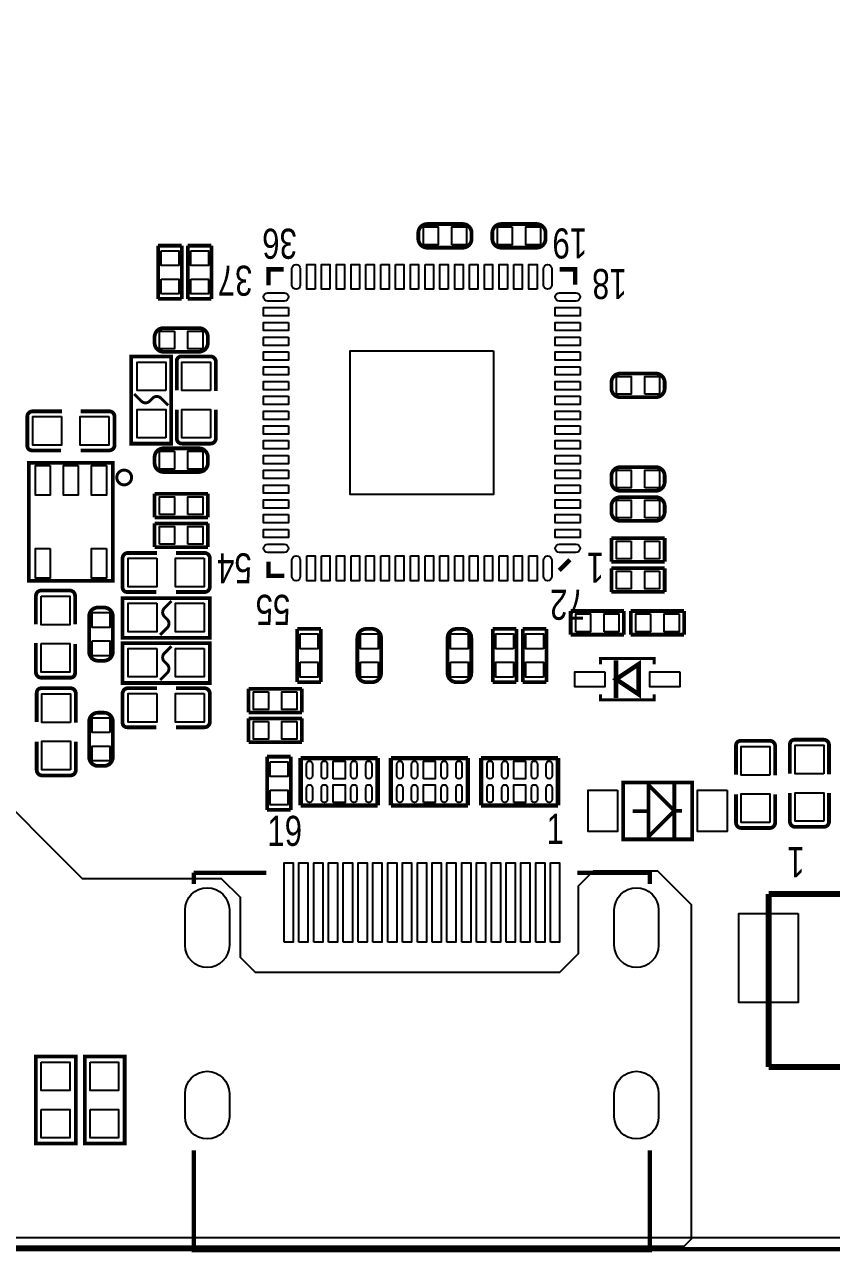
# Model space of a CAD drawing. Extents: x -114 to 119, y -60 to 69.
# Drawn here: x 6.82 to 34.07, y -50.11 to -8.61 of the extents above; entities that cross this region are included whole.
import ezdxf
from ezdxf.enums import TextEntityAlignment as Align

# ---------------------------------------------------------------- set-up
doc = ezdxf.new("R2010")
doc.units = 0
doc.header["$MEASUREMENT"] = 0
doc.layers.add('ETCH_BOTTOM', color=253, linetype='CONTINUOUS')

msp = doc.modelspace()

# ---------------------------------------------------------------- linework, layer by layer
at = {"layer": 'ETCH_BOTTOM'}
for points in [[(-89.999998, 47.079103, 0.1524, 0.1524, 0), (-89.999998, -47.9679, 0.1524, 0.1524, 0.414214), (-87.967998, -49.9999, 0.1524, 0.1524, 0), (87.967998, -49.9999, 0.1524, 0.1524, 0.414214), (89.999998, -47.9679, 0.1524, 0.1524, 0), (89.999998, 47.968103, 0.1524, 0.1524, 0.414214), (87.967998, 50.000103, 0.1524, 0.1524, 0), (-87.967998, 50.000103, 0.1524, 0.1524, 0.414214), (-89.999998, 47.968103, 0.1524, 0.1524, 0), (-89.999998, 47.079103, 0.1524, 0.1524, 0)], [(21.916669, -15.648, 0.127, 0.127, 0), (21.916669, -15.848, 0.127, 0.127, -0.414215), (21.61667, -16.147999, 0.127, 0.127, 0), (20.416876, -16.147999, 0.127, 0.127, -0.414215), (20.116876, -15.848, 0.127, 0.127, 0), (20.116876, -15.648, 0.127, 0.127, -0.414215), (20.416876, -15.348001, 0.127, 0.127, 0), (21.61667, -15.348001, 0.127, 0.127, -0.414215), (21.916669, -15.648, 0.127, 0.127, 0)], [(22.615779, -15.848, 0.127, 0.127, 0), (22.615779, -15.648, 0.127, 0.127, -0.414215), (22.915778, -15.348001, 0.127, 0.127, 0), (24.115573, -15.348001, 0.127, 0.127, -0.414215), (24.415572, -15.648, 0.127, 0.127, 0), (24.415572, -15.848, 0.127, 0.127, -0.414215), (24.115573, -16.147999, 0.127, 0.127, 0), (22.915778, -16.147999, 0.127, 0.127, -0.414215), (22.615779, -15.848, 0.127, 0.127, 0)], [(11.327181, -17.879797, 0.127, 0.127, 0), (11.327181, -16.080003, 0.127, 0.127, 0)], [(11.327181, -16.080003, 0.127, 0.127, 0), (12.127179, -16.080003, 0.127, 0.127, 0)], [(12.127179, -16.080003, 0.127, 0.127, 0), (12.127179, -17.879797, 0.127, 0.127, 0)], [(12.330481, -17.879797, 0.127, 0.127, 0), (12.330481, -16.080003, 0.127, 0.127, 0)], [(12.330481, -16.080003, 0.127, 0.127, 0), (13.130479, -16.080003, 0.127, 0.127, 0)], [(13.130479, -16.080003, 0.127, 0.127, 0), (13.130479, -17.879797, 0.127, 0.127, 0)], [(15.05839, -17.41805, 0.1524, 0.1524, 0), (15.05839, -16.88211, 0.1524, 0.1524, 0), (15.567914, -16.88211, 0.1524, 0.1524, 0)], [(24.888952, -16.88211, 0.1524, 0.1524, 0), (25.41397, -16.88211, 0.1524, 0.1524, 0), (25.41397, -17.392904, 0.1524, 0.1524, 0)], [(12.127179, -17.879797, 0.127, 0.127, 0), (11.327181, -17.879797, 0.127, 0.127, 0)], [(13.130479, -17.879797, 0.127, 0.127, 0), (12.330481, -17.879797, 0.127, 0.127, 0)], [(11.208283, -19.3659, 0.127, 0.127, 0), (11.208283, -19.1659, 0.127, 0.127, -0.414215), (11.508283, -18.865901, 0.127, 0.127, 0), (12.708077, -18.865901, 0.127, 0.127, -0.414215), (13.008077, -19.1659, 0.127, 0.127, 0), (13.008077, -19.3659, 0.127, 0.127, -0.414215), (12.708077, -19.665899, 0.127, 0.127, 0), (11.508283, -19.665899, 0.127, 0.127, -0.414215), (11.208283, -19.3659, 0.127, 0.127, 0)], [(10.41908, -19.8247, 0.127, 0.127, 0), (11.76528, -19.8247, 0.127, 0.127, 0), (11.76528, -22.7711, 0.127, 0.127, 0), (10.41908, -22.7711, 0.127, 0.127, 0), (10.41908, -19.8247, 0.127, 0.127, 0)], [(13.27658, -20.9931, 0.127, 0.127, 0), (13.27658, -20.0025, 0.127, 0.127, 0.414214), (13.09878, -19.8247, 0.127, 0.127, 0), (12.10818, -19.8247, 0.127, 0.127, 0.414214), (11.95578, -19.9771, 0.127, 0.127, 0), (11.95578, -20.9677, 0.127, 0.127, 0)], [(28.438577, -20.7026, 0.127, 0.127, 0), (28.438577, -20.9026, 0.127, 0.127, -0.414215), (28.138577, -21.202599, 0.127, 0.127, 0), (26.938783, -21.202599, 0.127, 0.127, -0.414215), (26.638783, -20.9026, 0.127, 0.127, 0), (26.638783, -20.7026, 0.127, 0.127, -0.414215), (26.938783, -20.402601, 0.127, 0.127, 0), (28.138577, -20.402601, 0.127, 0.127, -0.414215), (28.438577, -20.7026, 0.127, 0.127, 0)], [(10.52068, -21.0947, 0.1, 0.1, 0), (10.760278, -21.334298, 0.1, 0.1, 0.414133), (11.043082, -21.334298, 0.1, 0.1, 0), (11.141278, -21.236102, 0.1, 0.1, -0.414133), (11.424082, -21.236102, 0.1, 0.1, 0), (11.66368, -21.4757, 0.1, 0.1, 0)], [(11.95578, -21.6281, 0.127, 0.127, 0), (11.95578, -22.5933, 0.127, 0.127, 0.414214), (12.13358, -22.7711, 0.127, 0.127, 0), (13.09878, -22.7711, 0.127, 0.127, 0.414214), (13.27658, -22.5933, 0.127, 0.127, 0), (13.27658, -21.6281, 0.127, 0.127, 0)], [(8.0772, -21.6789, 0.127, 0.127, 0), (7.0866, -21.6789, 0.127, 0.127, 0.414214), (6.9088, -21.8567, 0.127, 0.127, 0), (6.9088, -22.8473, 0.127, 0.127, 0.414214), (7.0612, -22.9997, 0.127, 0.127, 0), (8.0518, -22.9997, 0.127, 0.127, 0)], [(8.7122, -22.9997, 0.127, 0.127, 0), (9.6774, -22.9997, 0.127, 0.127, 0.414214), (9.8552, -22.8219, 0.127, 0.127, 0), (9.8552, -21.8567, 0.127, 0.127, 0.414214), (9.6774, -21.6789, 0.127, 0.127, 0), (8.7122, -21.6789, 0.127, 0.127, 0)], [(11.208283, -23.4299, 0.127, 0.127, 0), (11.208283, -23.2299, 0.127, 0.127, -0.414215), (11.508283, -22.929901, 0.127, 0.127, 0), (12.708077, -22.929901, 0.127, 0.127, -0.414215), (13.008077, -23.2299, 0.127, 0.127, 0), (13.008077, -23.4299, 0.127, 0.127, -0.414215), (12.708077, -23.729899, 0.127, 0.127, 0), (11.508283, -23.729899, 0.127, 0.127, -0.414215), (11.208283, -23.4299, 0.127, 0.127, 0)], [(9.799498, -27.412493, 0.127, 0.127, 0), (9.801504, -27.412493, 0.127, 0.127, 0), (9.801504, -23.418495, 0.127, 0.127, 0), (6.959498, -23.418495, 0.127, 0.127, 0), (6.959498, -27.412493, 0.127, 0.127, 0), (9.803486, -27.412493, 0.127, 0.127, 0)], [(10.431475, -23.915497, 0.1, 0.1, 1.000012), (9.931502, -23.915497, 0.1, 0.1, 0.999988), (10.431475, -23.915497, 0.1, 0.1, 0)], [(28.438577, -23.8649, 0.127, 0.127, 0), (28.438577, -24.0649, 0.127, 0.127, -0.414215), (28.138577, -24.364899, 0.127, 0.127, 0), (26.938783, -24.364899, 0.127, 0.127, -0.414215), (26.638783, -24.0649, 0.127, 0.127, 0), (26.638783, -23.8649, 0.127, 0.127, -0.414215), (26.938783, -23.564901, 0.127, 0.127, 0), (28.138577, -23.564901, 0.127, 0.127, -0.414215), (28.438577, -23.8649, 0.127, 0.127, 0)], [(11.208283, -24.466601, 0.127, 0.127, 0), (13.008077, -24.466601, 0.127, 0.127, 0)], [(11.208283, -25.266599, 0.127, 0.127, 0), (11.208283, -24.466601, 0.127, 0.127, 0)], [(13.008077, -24.466601, 0.127, 0.127, 0), (13.008077, -25.266599, 0.127, 0.127, 0)], [(28.438577, -24.8809, 0.127, 0.127, 0), (28.438577, -25.0809, 0.127, 0.127, -0.414215), (28.138577, -25.380899, 0.127, 0.127, 0), (26.938783, -25.380899, 0.127, 0.127, -0.414215), (26.638783, -25.0809, 0.127, 0.127, 0), (26.638783, -24.8809, 0.127, 0.127, -0.414215), (26.938783, -24.580901, 0.127, 0.127, 0), (28.138577, -24.580901, 0.127, 0.127, -0.414215), (28.438577, -24.8809, 0.127, 0.127, 0)], [(13.008077, -25.266599, 0.127, 0.127, 0), (11.208283, -25.266599, 0.127, 0.127, 0)], [(11.208283, -25.469901, 0.127, 0.127, 0), (13.008077, -25.469901, 0.127, 0.127, 0)], [(11.208283, -26.269899, 0.127, 0.127, 0), (11.208283, -25.469901, 0.127, 0.127, 0)], [(13.008077, -25.469901, 0.127, 0.127, 0), (13.008077, -26.269899, 0.127, 0.127, 0)], [(26.638783, -25.965201, 0.127, 0.127, 0), (28.438577, -25.965201, 0.127, 0.127, 0)], [(26.638783, -26.765199, 0.127, 0.127, 0), (26.638783, -25.965201, 0.127, 0.127, 0)], [(28.438577, -25.965201, 0.127, 0.127, 0), (28.438577, -26.765199, 0.127, 0.127, 0)], [(11.29538, -26.4668, 0.127, 0.127, 0), (10.30478, -26.4668, 0.127, 0.127, 0.414214), (10.12698, -26.6446, 0.127, 0.127, 0), (10.12698, -27.6352, 0.127, 0.127, 0.414214), (10.27938, -27.7876, 0.127, 0.127, 0), (11.26998, -27.7876, 0.127, 0.127, 0)], [(13.008077, -26.269899, 0.127, 0.127, 0), (11.208283, -26.269899, 0.127, 0.127, 0)], [(11.93038, -27.7876, 0.127, 0.127, 0), (12.89558, -27.7876, 0.127, 0.127, 0.414214), (13.07338, -27.6098, 0.127, 0.127, 0), (13.07338, -26.6446, 0.127, 0.127, 0.414214), (12.89558, -26.4668, 0.127, 0.127, 0), (11.93038, -26.4668, 0.127, 0.127, 0)], [(15.588234, -27.23769, 0.1524, 0.1524, 0), (15.05839, -27.23769, 0.1524, 0.1524, 0), (15.05839, -26.757376, 0.1524, 0.1524, 0)], [(25.235662, -26.699718, 0.1524, 0.1524, 0), (24.87549, -27.05989, 0.1524, 0.1524, 0)], [(28.438577, -26.765199, 0.127, 0.127, 0), (26.638783, -26.765199, 0.127, 0.127, 0)], [(26.638783, -26.981201, 0.127, 0.127, 0), (28.438577, -26.981201, 0.127, 0.127, 0)], [(26.638783, -27.781199, 0.127, 0.127, 0), (26.638783, -26.981201, 0.127, 0.127, 0)], [(28.438577, -26.981201, 0.127, 0.127, 0), (28.438577, -27.781199, 0.127, 0.127, 0)], [(8.5217, -28.8798, 0.127, 0.127, 0), (8.5217, -27.9146, 0.127, 0.127, 0.414214), (8.3439, -27.7368, 0.127, 0.127, 0), (7.3787, -27.7368, 0.127, 0.127, 0.414214), (7.2009, -27.9146, 0.127, 0.127, 0), (7.2009, -28.8798, 0.127, 0.127, 0)], [(28.438577, -27.781199, 0.127, 0.127, 0), (26.638783, -27.781199, 0.127, 0.127, 0)], [(10.12698, -29.337, 0.127, 0.127, 0), (10.12698, -27.9908, 0.127, 0.127, 0), (13.07338, -27.9908, 0.127, 0.127, 0), (13.07338, -29.337, 0.127, 0.127, 0), (10.12698, -29.337, 0.127, 0.127, 0)], [(11.39698, -29.2354, 0.1, 0.1, 0), (11.636578, -28.995802, 0.1, 0.1, 0.414133), (11.636578, -28.712998, 0.1, 0.1, 0), (11.538382, -28.614802, 0.1, 0.1, -0.414133), (11.538382, -28.331998, 0.1, 0.1, 0), (11.77798, -28.0924, 0.1, 0.1, 0)], [(9.498, -30.109897, 0.127, 0.127, 0), (9.298, -30.109897, 0.127, 0.127, -0.414215), (8.998001, -29.809897, 0.127, 0.127, 0), (8.998001, -28.610103, 0.127, 0.127, -0.414215), (9.298, -28.310103, 0.127, 0.127, 0), (9.498, -28.310103, 0.127, 0.127, -0.414215), (9.797999, -28.610103, 0.127, 0.127, 0), (9.797999, -29.809897, 0.127, 0.127, -0.414215), (9.498, -30.109897, 0.127, 0.127, 0)], [(25.262103, -28.429001, 0.127, 0.127, 0), (27.061897, -28.429001, 0.127, 0.127, 0)], [(25.262103, -29.228999, 0.127, 0.127, 0), (25.262103, -28.429001, 0.127, 0.127, 0)], [(27.061897, -28.429001, 0.127, 0.127, 0), (27.061897, -29.228999, 0.127, 0.127, 0)], [(27.294103, -28.429001, 0.127, 0.127, 0), (29.093897, -28.429001, 0.127, 0.127, 0)], [(27.294103, -29.228999, 0.127, 0.127, 0), (27.294103, -28.429001, 0.127, 0.127, 0)], [(29.093897, -28.429001, 0.127, 0.127, 0), (29.093897, -29.228999, 0.127, 0.127, 0)], [(16.026181, -30.833797, 0.127, 0.127, 0), (16.026181, -29.034003, 0.127, 0.127, 0)], [(16.026181, -29.034003, 0.127, 0.127, 0), (16.826179, -29.034003, 0.127, 0.127, 0)], [(16.826179, -29.034003, 0.127, 0.127, 0), (16.826179, -30.833797, 0.127, 0.127, 0)], [(18.55818, -30.833797, 0.127, 0.127, 0), (18.35818, -30.833797, 0.127, 0.127, -0.414215), (18.058181, -30.533797, 0.127, 0.127, 0), (18.058181, -29.334003, 0.127, 0.127, -0.414215), (18.35818, -29.034003, 0.127, 0.127, 0), (18.55818, -29.034003, 0.127, 0.127, -0.414215), (18.858179, -29.334003, 0.127, 0.127, 0), (18.858179, -30.533797, 0.127, 0.127, -0.414215), (18.55818, -30.833797, 0.127, 0.127, 0)], [(21.60618, -30.833797, 0.127, 0.127, 0), (21.40618, -30.833797, 0.127, 0.127, -0.414215), (21.106181, -30.533797, 0.127, 0.127, 0), (21.106181, -29.334003, 0.127, 0.127, -0.414215), (21.40618, -29.034003, 0.127, 0.127, 0), (21.60618, -29.034003, 0.127, 0.127, -0.414215), (21.906179, -29.334003, 0.127, 0.127, 0), (21.906179, -30.533797, 0.127, 0.127, -0.414215), (21.60618, -30.833797, 0.127, 0.127, 0)], [(22.630181, -29.034003, 0.127, 0.127, 0), (23.430179, -29.034003, 0.127, 0.127, 0)], [(22.630181, -30.833797, 0.127, 0.127, 0), (22.630181, -29.034003, 0.127, 0.127, 0)], [(23.430179, -29.034003, 0.127, 0.127, 0), (23.430179, -30.833797, 0.127, 0.127, 0)], [(23.646181, -29.034003, 0.127, 0.127, 0), (24.446179, -29.034003, 0.127, 0.127, 0)], [(23.646181, -30.833797, 0.127, 0.127, 0), (23.646181, -29.034003, 0.127, 0.127, 0)], [(24.446179, -29.034003, 0.127, 0.127, 0), (24.446179, -30.833797, 0.127, 0.127, 0)], [(7.2009, -29.5148, 0.127, 0.127, 0), (7.2009, -30.5054, 0.127, 0.127, 0.414214), (7.3787, -30.6832, 0.127, 0.127, 0), (8.3693, -30.6832, 0.127, 0.127, 0.414214), (8.5217, -30.5308, 0.127, 0.127, 0), (8.5217, -29.5402, 0.127, 0.127, 0)], [(10.12698, -30.861, 0.127, 0.127, 0), (10.12698, -29.5148, 0.127, 0.127, 0), (13.07338, -29.5148, 0.127, 0.127, 0), (13.07338, -30.861, 0.127, 0.127, 0), (10.12698, -30.861, 0.127, 0.127, 0)], [(27.061897, -29.228999, 0.127, 0.127, 0), (25.262103, -29.228999, 0.127, 0.127, 0)], [(29.093897, -29.228999, 0.127, 0.127, 0), (27.294103, -29.228999, 0.127, 0.127, 0)], [(11.39698, -30.7594, 0.1, 0.1, 0), (11.636578, -30.519802, 0.1, 0.1, 0.414133), (11.636578, -30.236998, 0.1, 0.1, 0), (11.538382, -30.138802, 0.1, 0.1, -0.414133), (11.538382, -29.855998, 0.1, 0.1, 0), (11.77798, -29.6164, 0.1, 0.1, 0)], [(28.0797, -30.226, 0.1016, 0.1016, 0), (28.0797, -30.034001, 0.1016, 0.1016, 0), (26.2763, -30.034001, 0.1016, 0.1016, 0), (26.2763, -30.226, 0.1016, 0.1016, 0)], [(27.559, -31.242, 0.1524, 0.1524, 0), (27.559, -30.226, 0.1524, 0.1524, 0), (26.797, -30.734, 0.1524, 0.1524, 0), (27.559, -31.242, 0.1524, 0.1524, 0)], [(26.797, -30.734, 0.1524, 0.1524, 0), (26.797, -30.099, 0.1524, 0.1524, 0)], [(26.797, -30.734, 0.1524, 0.1524, 0), (26.797, -31.369, 0.1524, 0.1524, 0)], [(8.5471, -32.2072, 0.127, 0.127, 0), (8.5471, -31.2166, 0.127, 0.127, 0.414214), (8.3693, -31.0388, 0.127, 0.127, 0), (7.3787, -31.0388, 0.127, 0.127, 0.414214), (7.2263, -31.1912, 0.127, 0.127, 0), (7.2263, -32.1818, 0.127, 0.127, 0)], [(11.29538, -31.0388, 0.127, 0.127, 0), (10.30478, -31.0388, 0.127, 0.127, 0.414214), (10.12698, -31.2166, 0.127, 0.127, 0), (10.12698, -32.2072, 0.127, 0.127, 0.414214), (10.27938, -32.3596, 0.127, 0.127, 0), (11.26998, -32.3596, 0.127, 0.127, 0)], [(11.93038, -32.3596, 0.127, 0.127, 0), (12.89558, -32.3596, 0.127, 0.127, 0.414214), (13.07338, -32.1818, 0.127, 0.127, 0), (13.07338, -31.2166, 0.127, 0.127, 0.414214), (12.89558, -31.0388, 0.127, 0.127, 0), (11.93038, -31.0388, 0.127, 0.127, 0)], [(14.383283, -31.057901, 0.127, 0.127, 0), (16.183077, -31.057901, 0.127, 0.127, 0)], [(14.383283, -31.857899, 0.127, 0.127, 0), (14.383283, -31.057901, 0.127, 0.127, 0)], [(16.826179, -30.833797, 0.127, 0.127, 0), (16.026181, -30.833797, 0.127, 0.127, 0)], [(16.183077, -31.057901, 0.127, 0.127, 0), (16.183077, -31.857899, 0.127, 0.127, 0)], [(23.430179, -30.833797, 0.127, 0.127, 0), (22.630181, -30.833797, 0.127, 0.127, 0)], [(24.446179, -30.833797, 0.127, 0.127, 0), (23.646181, -30.833797, 0.127, 0.127, 0)], [(26.2763, -31.242, 0.1016, 0.1016, 0), (26.2763, -31.433999, 0.1016, 0.1016, 0), (28.0797, -31.433999, 0.1016, 0.1016, 0), (28.0797, -31.242, 0.1016, 0.1016, 0)], [(9.298, -31.866103, 0.127, 0.127, 0), (9.498, -31.866103, 0.127, 0.127, -0.414215), (9.797999, -32.166103, 0.127, 0.127, 0), (9.797999, -33.365897, 0.127, 0.127, -0.414215), (9.498, -33.665897, 0.127, 0.127, 0), (9.298, -33.665897, 0.127, 0.127, -0.414215), (8.998001, -33.365897, 0.127, 0.127, 0), (8.998001, -32.166103, 0.127, 0.127, -0.414215), (9.298, -31.866103, 0.127, 0.127, 0)], [(16.183077, -31.857899, 0.127, 0.127, 0), (14.383283, -31.857899, 0.127, 0.127, 0)], [(14.383283, -32.061201, 0.127, 0.127, 0), (16.183077, -32.061201, 0.127, 0.127, 0)], [(14.383283, -32.861199, 0.127, 0.127, 0), (14.383283, -32.061201, 0.127, 0.127, 0)], [(16.183077, -32.061201, 0.127, 0.127, 0), (16.183077, -32.861199, 0.127, 0.127, 0)], [(7.2263, -32.8422, 0.127, 0.127, 0), (7.2263, -33.8074, 0.127, 0.127, 0.414214), (7.4041, -33.9852, 0.127, 0.127, 0), (8.3693, -33.9852, 0.127, 0.127, 0.414214), (8.5471, -33.8074, 0.127, 0.127, 0), (8.5471, -32.8422, 0.127, 0.127, 0)], [(32.1691, -33.9852, 0.127, 0.127, 0), (32.1691, -32.9946, 0.127, 0.127, 0.414214), (31.9913, -32.8168, 0.127, 0.127, 0), (31.0007, -32.8168, 0.127, 0.127, 0.414214), (30.8483, -32.9692, 0.127, 0.127, 0), (30.8483, -33.9598, 0.127, 0.127, 0)], [(33.99028, -33.9471, 0.127, 0.127, 0), (33.99028, -32.9565, 0.127, 0.127, 0.414214), (33.81248, -32.7787, 0.127, 0.127, 0), (32.82188, -32.7787, 0.127, 0.127, 0.414214), (32.66948, -32.9311, 0.127, 0.127, 0), (32.66948, -33.9217, 0.127, 0.127, 0)], [(16.183077, -32.861199, 0.127, 0.127, 0), (14.383283, -32.861199, 0.127, 0.127, 0)], [(15.010181, -35.151797, 0.127, 0.127, 0), (15.010181, -33.352003, 0.127, 0.127, 0)], [(15.010181, -33.352003, 0.127, 0.127, 0), (15.810179, -33.352003, 0.127, 0.127, 0)], [(15.810179, -33.352003, 0.127, 0.127, 0), (15.810179, -35.151797, 0.127, 0.127, 0)], [(16.142183, -33.401889, 0.1524, 0.1524, 0), (16.142183, -35.001886, 0.1524, 0.1524, 0)], [(18.742177, -33.401889, 0.1524, 0.1524, 0), (16.142183, -33.401889, 0.1524, 0.1524, 0)], [(18.742177, -33.401889, 0.1524, 0.1524, 0), (18.742177, -35.001886, 0.1524, 0.1524, 0)], [(19.190183, -33.401889, 0.1524, 0.1524, 0), (19.190183, -35.001886, 0.1524, 0.1524, 0)], [(21.790177, -33.401889, 0.1524, 0.1524, 0), (19.190183, -33.401889, 0.1524, 0.1524, 0)], [(21.790177, -33.401889, 0.1524, 0.1524, 0), (21.790177, -35.001886, 0.1524, 0.1524, 0)], [(22.238183, -33.401889, 0.1524, 0.1524, 0), (22.238183, -35.001886, 0.1524, 0.1524, 0)], [(24.838177, -33.401889, 0.1524, 0.1524, 0), (22.238183, -33.401889, 0.1524, 0.1524, 0)], [(24.838177, -33.401889, 0.1524, 0.1524, 0), (24.838177, -35.001886, 0.1524, 0.1524, 0)], [(29.365524, -36.145978, 0.127, 0.127, 0), (29.365524, -34.222995, 0.127, 0.127, 0), (27.033499, -34.222995, 0.127, 0.127, 0), (27.033499, -36.145978, 0.127, 0.127, 0), (29.365524, -36.145978, 0.127, 0.127, 0)], [(29.024504, -35.184486, 0.127, 0.127, 0), (28.763519, -35.184486, 0.127, 0.127, 0), (27.899512, -36.048493, 0.127, 0.127, 0), (27.895499, -36.04448, 0.127, 0.127, 0), (27.895499, -34.309482, 0.127, 0.127, 0), (28.7655, -35.179483, 0.127, 0.127, 0), (28.7655, -35.18248, 0.127, 0.127, 0)], [(28.7655, -36.144479, 0.127, 0.127, 0), (28.7655, -34.233485, 0.127, 0.127, 0)], [(30.8483, -34.6202, 0.127, 0.127, 0), (30.8483, -35.5854, 0.127, 0.127, 0.414214), (31.0261, -35.7632, 0.127, 0.127, 0), (31.9913, -35.7632, 0.127, 0.127, 0.414214), (32.1691, -35.5854, 0.127, 0.127, 0), (32.1691, -34.6202, 0.127, 0.127, 0)], [(32.66948, -34.5821, 0.127, 0.127, 0), (32.66948, -35.5473, 0.127, 0.127, 0.414214), (32.84728, -35.7251, 0.127, 0.127, 0), (33.81248, -35.7251, 0.127, 0.127, 0.414214), (33.99028, -35.5473, 0.127, 0.127, 0), (33.99028, -34.5821, 0.127, 0.127, 0)], [(15.810179, -35.151797, 0.127, 0.127, 0), (15.010181, -35.151797, 0.127, 0.127, 0)], [(18.742177, -35.001886, 0.1524, 0.1524, 0), (16.142183, -35.001886, 0.1524, 0.1524, 0)], [(21.790177, -35.001886, 0.1524, 0.1524, 0), (19.190183, -35.001886, 0.1524, 0.1524, 0)], [(24.838177, -35.001886, 0.1524, 0.1524, 0), (22.238183, -35.001886, 0.1524, 0.1524, 0)], [(27.887524, -35.190481, 0.127, 0.127, 0), (27.362506, -35.190481, 0.127, 0.127, 0)], [(12.533376, -37.278818, 0.1524, 0.1524, 0), (14.986254, -37.278818, 0.1524, 0.1524, 0)], [(12.533376, -37.656516, 0.1524, 0.1524, 0), (12.533376, -37.278818, 0.1524, 0.1524, 0)], [(25.486106, -37.278818, 0.1524, 0.1524, 0), (27.938984, -37.278818, 0.1524, 0.1524, 0), (27.938984, -37.656516, 0.1524, 0.1524, 0)], [(31.945986, -37.99901, 0.202997, 0.202997, 0), (61.525988, -37.99901, 0.202997, 0.202997, 0)], [(31.945986, -43.84101, 0.202997, 0.202997, 0), (31.945986, -37.99901, 0.202997, 0.202997, 0)], [(8.5471, -46.4312, 0.127, 0.127, 0), (7.2009, -46.4312, 0.127, 0.127, 0), (7.2009, -43.4848, 0.127, 0.127, 0), (8.5471, -43.4848, 0.127, 0.127, 0), (8.5471, -46.4312, 0.127, 0.127, 0)], [(10.1981, -46.4312, 0.127, 0.127, 0), (8.8519, -46.4312, 0.127, 0.127, 0), (8.8519, -43.4848, 0.127, 0.127, 0), (10.1981, -43.4848, 0.127, 0.127, 0), (10.1981, -46.4312, 0.127, 0.127, 0)], [(61.525988, -43.84101, 0.202997, 0.202997, 0), (31.945986, -43.84101, 0.202997, 0.202997, 0)], [(27.938984, -46.656498, 0.1524, 0.1524, 0), (27.938984, -50.03419, 0.1524, 0.1524, 0), (12.533376, -50.03419, 0.1524, 0.1524, 0), (12.533376, -46.656498, 0.1524, 0.1524, 0)]]:
    msp.add_lwpolyline(points, format="xyseb", dxfattribs=at)
for points in [[(-87.967998, -49.6189, -0.414214), (-89.618998, -47.9679), (-89.618998, 47.968103, -0.414214), (-87.967998, 49.619103), (87.967998, 49.619103, -0.414214), (89.618998, 47.968103), (89.618998, -47.9679, -0.414214), (87.967998, -49.6189)], [(16.127984, -16.85544), (16.127984, -17.41424, -1), (15.848584, -17.41424), (15.848584, -16.85544, -1)], [(24.625808, -16.85544), (24.625808, -17.41424, -1), (24.346408, -17.41424), (24.346408, -16.85544, -1)], [(15.03172, -17.672304), (15.59052, -17.672304, -1), (15.59052, -17.951704), (15.03172, -17.951704, -1)], [(24.88184, -17.672304), (25.44064, -17.672304, -1), (25.44064, -17.951704), (24.88184, -17.951704, -1)], [(15.03172, -26.170128), (15.59052, -26.170128, -1), (15.59052, -26.449528), (15.03172, -26.449528, -1)], [(24.88184, -26.170128), (25.44064, -26.170128, -1), (25.44064, -26.449528), (24.88184, -26.449528, -1)], [(15.848584, -27.26436), (15.848584, -26.70556, -1), (16.127984, -26.70556), (16.127984, -27.26436, -1)], [(24.346408, -27.26436), (24.346408, -26.70556, -1), (24.625808, -26.70556), (24.625808, -27.26436, -1)], [(16.542182, -33.601889), (16.542182, -34.001888, -1), (16.342182, -34.001888), (16.342182, -33.601889, -1)], [(17.042181, -33.601889), (17.042181, -34.001888, -1), (16.842181, -34.001888), (16.842181, -33.601889, -1)], [(18.042179, -33.601889), (18.042179, -34.001888, -1), (17.842179, -34.001888), (17.842179, -33.601889, -1)], [(18.542178, -33.601889), (18.542178, -34.001888, -1), (18.342178, -34.001888), (18.342178, -33.601889, -1)], [(19.590182, -33.601889), (19.590182, -34.001888, -1), (19.390182, -34.001888), (19.390182, -33.601889, -1)], [(20.090181, -33.601889), (20.090181, -34.001888, -1), (19.890181, -34.001888), (19.890181, -33.601889, -1)], [(21.090179, -33.601889), (21.090179, -34.001888, -1), (20.890179, -34.001888), (20.890179, -33.601889, -1)], [(21.590178, -33.601889), (21.590178, -34.001888, -1), (21.390178, -34.001888), (21.390178, -33.601889, -1)], [(22.638182, -33.601889), (22.638182, -34.001888, -1), (22.438182, -34.001888), (22.438182, -33.601889, -1)], [(23.138181, -33.601889), (23.138181, -34.001888, -1), (22.938181, -34.001888), (22.938181, -33.601889, -1)], [(24.138179, -33.601889), (24.138179, -34.001888, -1), (23.938179, -34.001888), (23.938179, -33.601889, -1)], [(24.638178, -33.601889), (24.638178, -34.001888, -1), (24.438178, -34.001888), (24.438178, -33.601889, -1)], [(16.542182, -34.401887), (16.542182, -34.801886, -1), (16.342182, -34.801886), (16.342182, -34.401887, -1)], [(17.042181, -34.401887), (17.042181, -34.801886, -1), (16.842181, -34.801886), (16.842181, -34.401887, -1)], [(18.042179, -34.401887), (18.042179, -34.801886, -1), (17.842179, -34.801886), (17.842179, -34.401887, -1)], [(18.542178, -34.401887), (18.542178, -34.801886, -1), (18.342178, -34.801886), (18.342178, -34.401887, -1)], [(19.590182, -34.401887), (19.590182, -34.801886, -1), (19.390182, -34.801886), (19.390182, -34.401887, -1)], [(20.090181, -34.401887), (20.090181, -34.801886, -1), (19.890181, -34.801886), (19.890181, -34.401887, -1)], [(21.090179, -34.401887), (21.090179, -34.801886, -1), (20.890179, -34.801886), (20.890179, -34.401887, -1)], [(21.590178, -34.401887), (21.590178, -34.801886, -1), (21.390178, -34.801886), (21.390178, -34.401887, -1)], [(22.638182, -34.401887), (22.638182, -34.801886, -1), (22.438182, -34.801886), (22.438182, -34.401887, -1)], [(23.138181, -34.401887), (23.138181, -34.801886, -1), (22.938181, -34.801886), (22.938181, -34.401887, -1)], [(24.138179, -34.401887), (24.138179, -34.801886, -1), (23.938179, -34.801886), (23.938179, -34.401887, -1)], [(24.638178, -34.401887), (24.638178, -34.801886, -1), (24.438178, -34.801886), (24.438178, -34.401887, -1)], [(13.735558, -38.534594), (13.735558, -39.728394, -1), (12.236958, -39.728394), (12.236958, -38.534594, -1)], [(28.235402, -38.534594), (28.235402, -39.728394, -1), (26.736802, -39.728394), (26.736802, -38.534594, -1)], [(13.735558, -44.737782), (13.735558, -45.525182, -1), (12.236958, -45.525182), (12.236958, -44.737782, -1)], [(28.235402, -44.737782), (28.235402, -45.525182, -1), (26.736802, -45.525182), (26.736802, -44.737782, -1)]]:
    msp.add_lwpolyline(points, format="xyb", close=True, dxfattribs=at)
for points in [[(20.288021, -16.047949), (20.288021, -15.448051), (20.788122, -15.448051), (20.788122, -16.047949)], [(21.245398, -16.047949), (21.245398, -15.448051), (21.745499, -15.448051), (21.745499, -16.047949)], [(23.287038, -15.448051), (23.287038, -16.047949), (22.786937, -16.047949), (22.786937, -15.448051)], [(24.244414, -15.448051), (24.244414, -16.047949), (23.744314, -16.047949), (23.744314, -15.448051)], [(11.427231, -16.251161), (12.027129, -16.251161), (12.027129, -16.751262), (11.427231, -16.751262)], [(12.430531, -16.251161), (13.030429, -16.251161), (13.030429, -16.751262), (12.430531, -16.751262)], [(16.627856, -17.55394), (16.348456, -17.55394), (16.348456, -16.71574), (16.627856, -16.71574)], [(17.127728, -17.55394), (16.848328, -17.55394), (16.848328, -16.71574), (17.127728, -16.71574)], [(17.6276, -17.55394), (17.3482, -17.55394), (17.3482, -16.71574), (17.6276, -16.71574)], [(18.127472, -17.55394), (17.848072, -17.55394), (17.848072, -16.71574), (18.127472, -16.71574)], [(18.347944, -16.71574), (18.627344, -16.71574), (18.627344, -17.55394), (18.347944, -17.55394)], [(18.847816, -16.71574), (19.127216, -16.71574), (19.127216, -17.55394), (18.847816, -17.55394)], [(19.347688, -16.71574), (19.627088, -16.71574), (19.627088, -17.55394), (19.347688, -17.55394)], [(20.12696, -17.55394), (19.84756, -17.55394), (19.84756, -16.71574), (20.12696, -16.71574)], [(20.347432, -16.71574), (20.626832, -16.71574), (20.626832, -17.55394), (20.347432, -17.55394)], [(21.126704, -17.55394), (20.847304, -17.55394), (20.847304, -16.71574), (21.126704, -16.71574)], [(21.626576, -17.55394), (21.347176, -17.55394), (21.347176, -16.71574), (21.626576, -16.71574)], [(21.847048, -16.71574), (22.126448, -16.71574), (22.126448, -17.55394), (21.847048, -17.55394)], [(22.34692, -16.71574), (22.62632, -16.71574), (22.62632, -17.55394), (22.34692, -17.55394)], [(23.126192, -17.55394), (22.846792, -17.55394), (22.846792, -16.71574), (23.126192, -16.71574)], [(23.346664, -16.71574), (23.626064, -16.71574), (23.626064, -17.55394), (23.346664, -17.55394)], [(24.125936, -17.55394), (23.846536, -17.55394), (23.846536, -16.71574), (24.125936, -16.71574)], [(11.427231, -17.208538), (12.027129, -17.208538), (12.027129, -17.708639), (11.427231, -17.708639)], [(12.430531, -17.208538), (13.030429, -17.208538), (13.030429, -17.708639), (12.430531, -17.708639)], [(15.73022, -18.172176), (15.73022, -18.451576), (14.89202, -18.451576), (14.89202, -18.172176)], [(25.58034, -18.172176), (25.58034, -18.451576), (24.74214, -18.451576), (24.74214, -18.172176)], [(15.73022, -18.672048), (15.73022, -18.951448), (14.89202, -18.951448), (14.89202, -18.672048)], [(25.58034, -18.672048), (25.58034, -18.951448), (24.74214, -18.951448), (24.74214, -18.672048)], [(11.879542, -18.965951), (11.879542, -19.565849), (11.379441, -19.565849), (11.379441, -18.965951)], [(12.836919, -18.965951), (12.836919, -19.565849), (12.336818, -19.565849), (12.336818, -18.965951)], [(15.73022, -19.17192), (15.73022, -19.45132), (14.89202, -19.45132), (14.89202, -19.17192)], [(25.58034, -19.17192), (25.58034, -19.45132), (24.74214, -19.45132), (24.74214, -19.17192)], [(15.73022, -19.671792), (15.73022, -19.951192), (14.89202, -19.951192), (14.89202, -19.671792)], [(22.66188, -19.6342), (22.66188, -24.4856), (17.81048, -24.4856), (17.81048, -19.6342)], [(25.58034, -19.671792), (25.58034, -19.951192), (24.74214, -19.951192), (24.74214, -19.671792)], [(11.58748, -20.9804), (10.62228, -20.9804), (10.62228, -20.0152), (11.58748, -20.0152)], [(13.09878, -20.9804), (12.13358, -20.9804), (12.13358, -20.0152), (13.09878, -20.0152)], [(15.73022, -20.171664), (15.73022, -20.451064), (14.89202, -20.451064), (14.89202, -20.171664)], [(25.58034, -20.171664), (25.58034, -20.451064), (24.74214, -20.451064), (24.74214, -20.171664)], [(15.73022, -20.671536), (15.73022, -20.950936), (14.89202, -20.950936), (14.89202, -20.671536)], [(25.58034, -20.671536), (25.58034, -20.950936), (24.74214, -20.950936), (24.74214, -20.671536)], [(26.809929, -21.102549), (26.809929, -20.502651), (27.310029, -20.502651), (27.310029, -21.102549)], [(27.767305, -21.102549), (27.767305, -20.502651), (28.267406, -20.502651), (28.267406, -21.102549)], [(15.73022, -21.171408), (15.73022, -21.450808), (14.89202, -21.450808), (14.89202, -21.171408)], [(25.58034, -21.171408), (25.58034, -21.450808), (24.74214, -21.450808), (24.74214, -21.171408)], [(8.0645, -21.8567), (8.0645, -22.8219), (7.0993, -22.8219), (7.0993, -21.8567)], [(9.6647, -21.8567), (9.6647, -22.8219), (8.6995, -22.8219), (8.6995, -21.8567)], [(11.58748, -22.5806), (10.62228, -22.5806), (10.62228, -21.6154), (11.58748, -21.6154)], [(13.09878, -22.5806), (12.13358, -22.5806), (12.13358, -21.6154), (13.09878, -21.6154)], [(15.73022, -21.67128), (15.73022, -21.95068), (14.89202, -21.95068), (14.89202, -21.67128)], [(25.58034, -21.67128), (25.58034, -21.95068), (24.74214, -21.95068), (24.74214, -21.67128)], [(15.73022, -22.171152), (15.73022, -22.450552), (14.89202, -22.450552), (14.89202, -22.171152)], [(25.58034, -22.171152), (25.58034, -22.450552), (24.74214, -22.450552), (24.74214, -22.171152)], [(15.73022, -22.671024), (15.73022, -22.950424), (14.89202, -22.950424), (14.89202, -22.671024)], [(25.58034, -22.671024), (25.58034, -22.950424), (24.74214, -22.950424), (24.74214, -22.671024)], [(11.879542, -23.029951), (11.879542, -23.629849), (11.379441, -23.629849), (11.379441, -23.029951)], [(12.836919, -23.029951), (12.836919, -23.629849), (12.336818, -23.629849), (12.336818, -23.029951)], [(15.73022, -23.170896), (15.73022, -23.450296), (14.89202, -23.450296), (14.89202, -23.170896)], [(25.58034, -23.170896), (25.58034, -23.450296), (24.74214, -23.450296), (24.74214, -23.170896)], [(7.681532, -23.515498), (7.681532, -24.515496), (7.181431, -24.515496), (7.181431, -23.515498)], [(8.631542, -23.515498), (8.631542, -24.515496), (8.131442, -24.515496), (8.131442, -23.515498)], [(9.581553, -23.515498), (9.581553, -24.515496), (9.081453, -24.515496), (9.081453, -23.515498)], [(15.73022, -23.670768), (15.73022, -23.950168), (14.89202, -23.950168), (14.89202, -23.670768)], [(25.58034, -23.670768), (25.58034, -23.950168), (24.74214, -23.950168), (24.74214, -23.670768)], [(26.809929, -24.264849), (26.809929, -23.664951), (27.310029, -23.664951), (27.310029, -24.264849)], [(27.767305, -24.264849), (27.767305, -23.664951), (28.267406, -23.664951), (28.267406, -24.264849)], [(15.73022, -24.17064), (15.73022, -24.45004), (14.89202, -24.45004), (14.89202, -24.17064)], [(25.58034, -24.17064), (25.58034, -24.45004), (24.74214, -24.45004), (24.74214, -24.17064)], [(11.379429, -25.166549), (11.379429, -24.566651), (11.879529, -24.566651), (11.879529, -25.166549)], [(12.336805, -25.166549), (12.336805, -24.566651), (12.836906, -24.566651), (12.836906, -25.166549)], [(15.73022, -24.670512), (15.73022, -24.949912), (14.89202, -24.949912), (14.89202, -24.670512)], [(25.58034, -24.670512), (25.58034, -24.949912), (24.74214, -24.949912), (24.74214, -24.670512)], [(26.809929, -25.280849), (26.809929, -24.680951), (27.310029, -24.680951), (27.310029, -25.280849)], [(27.767305, -25.280849), (27.767305, -24.680951), (28.267406, -24.680951), (28.267406, -25.280849)], [(15.73022, -25.170384), (15.73022, -25.449784), (14.89202, -25.449784), (14.89202, -25.170384)], [(25.58034, -25.170384), (25.58034, -25.449784), (24.74214, -25.449784), (24.74214, -25.170384)], [(11.379429, -26.169849), (11.379429, -25.569951), (11.879529, -25.569951), (11.879529, -26.169849)], [(12.336805, -26.169849), (12.336805, -25.569951), (12.836906, -25.569951), (12.836906, -26.169849)], [(15.73022, -25.670256), (15.73022, -25.949656), (14.89202, -25.949656), (14.89202, -25.670256)], [(25.58034, -25.670256), (25.58034, -25.949656), (24.74214, -25.949656), (24.74214, -25.670256)], [(27.310042, -26.065251), (27.310042, -26.665149), (26.809941, -26.665149), (26.809941, -26.065251)], [(28.267419, -26.065251), (28.267419, -26.665149), (27.767318, -26.665149), (27.767318, -26.065251)], [(7.681532, -26.315492), (7.681532, -27.31549), (7.181431, -27.31549), (7.181431, -26.315492)], [(9.581553, -26.315492), (9.581553, -27.31549), (9.081453, -27.31549), (9.081453, -26.315492)], [(11.28268, -26.6446), (11.28268, -27.6098), (10.31748, -27.6098), (10.31748, -26.6446)], [(12.88288, -26.6446), (12.88288, -27.6098), (11.91768, -27.6098), (11.91768, -26.6446)], [(16.348456, -26.56586), (16.627856, -26.56586), (16.627856, -27.40406), (16.348456, -27.40406)], [(16.848328, -26.56586), (17.127728, -26.56586), (17.127728, -27.40406), (16.848328, -27.40406)], [(17.3482, -26.56586), (17.6276, -26.56586), (17.6276, -27.40406), (17.3482, -27.40406)], [(17.848072, -26.56586), (18.127472, -26.56586), (18.127472, -27.40406), (17.848072, -27.40406)], [(18.347944, -26.56586), (18.627344, -26.56586), (18.627344, -27.40406), (18.347944, -27.40406)], [(18.847816, -26.56586), (19.127216, -26.56586), (19.127216, -27.40406), (18.847816, -27.40406)], [(19.347688, -26.56586), (19.627088, -26.56586), (19.627088, -27.40406), (19.347688, -27.40406)], [(19.84756, -26.56586), (20.12696, -26.56586), (20.12696, -27.40406), (19.84756, -27.40406)], [(20.347432, -26.56586), (20.626832, -26.56586), (20.626832, -27.40406), (20.347432, -27.40406)], [(20.847304, -26.56586), (21.126704, -26.56586), (21.126704, -27.40406), (20.847304, -27.40406)], [(21.347176, -26.56586), (21.626576, -26.56586), (21.626576, -27.40406), (21.347176, -27.40406)], [(21.847048, -26.56586), (22.126448, -26.56586), (22.126448, -27.40406), (21.847048, -27.40406)], [(22.34692, -26.56586), (22.62632, -26.56586), (22.62632, -27.40406), (22.34692, -27.40406)], [(22.846792, -26.56586), (23.126192, -26.56586), (23.126192, -27.40406), (22.846792, -27.40406)], [(23.346664, -26.56586), (23.626064, -26.56586), (23.626064, -27.40406), (23.346664, -27.40406)], [(23.846536, -26.56586), (24.125936, -26.56586), (24.125936, -27.40406), (23.846536, -27.40406)], [(27.310042, -27.081251), (27.310042, -27.681149), (26.809941, -27.681149), (26.809941, -27.081251)], [(28.267419, -27.081251), (28.267419, -27.681149), (27.767318, -27.681149), (27.767318, -27.081251)], [(7.3787, -27.9273), (8.3439, -27.9273), (8.3439, -28.8925), (7.3787, -28.8925)], [(11.28268, -28.1686), (11.28268, -29.1338), (10.31748, -29.1338), (10.31748, -28.1686)], [(12.88288, -28.1686), (12.88288, -29.1338), (11.91768, -29.1338), (11.91768, -28.1686)], [(9.098051, -28.481261), (9.697949, -28.481261), (9.697949, -28.981362), (9.098051, -28.981362)], [(25.433249, -29.128949), (25.433249, -28.529051), (25.933349, -28.529051), (25.933349, -29.128949)], [(26.390625, -29.128949), (26.390625, -28.529051), (26.890726, -28.529051), (26.890726, -29.128949)], [(27.965362, -28.529051), (27.965362, -29.128949), (27.465261, -29.128949), (27.465261, -28.529051)], [(28.922739, -28.529051), (28.922739, -29.128949), (28.422638, -29.128949), (28.422638, -28.529051)], [(9.098051, -29.438638), (9.697949, -29.438638), (9.697949, -29.938739), (9.098051, -29.938739)], [(16.126231, -29.205161), (16.726129, -29.205161), (16.726129, -29.705262), (16.126231, -29.705262)], [(18.158231, -29.205161), (18.758129, -29.205161), (18.758129, -29.705262), (18.158231, -29.705262)], [(21.206231, -29.205161), (21.806129, -29.205161), (21.806129, -29.705262), (21.206231, -29.705262)], [(23.330129, -29.705262), (22.730231, -29.705262), (22.730231, -29.205161), (23.330129, -29.205161)], [(24.346129, -29.705262), (23.746231, -29.705262), (23.746231, -29.205161), (24.346129, -29.205161)], [(7.3787, -29.5275), (8.3439, -29.5275), (8.3439, -30.4927), (7.3787, -30.4927)], [(11.28268, -29.6926), (11.28268, -30.6578), (10.31748, -30.6578), (10.31748, -29.6926)], [(12.88288, -29.6926), (12.88288, -30.6578), (11.91768, -30.6578), (11.91768, -29.6926)], [(16.126231, -30.162538), (16.726129, -30.162538), (16.726129, -30.662639), (16.126231, -30.662639)], [(18.158231, -30.162538), (18.758129, -30.162538), (18.758129, -30.662639), (18.158231, -30.662639)], [(21.206231, -30.162538), (21.806129, -30.162538), (21.806129, -30.662639), (21.206231, -30.662639)], [(23.330129, -30.662639), (22.730231, -30.662639), (22.730231, -30.162538), (23.330129, -30.162538)], [(24.346129, -30.662639), (23.746231, -30.662639), (23.746231, -30.162538), (24.346129, -30.162538)], [(26.416, -30.48), (26.416, -30.988), (25.4, -30.988), (25.4, -30.48)], [(28.956, -30.48), (28.956, -30.988), (27.94, -30.988), (27.94, -30.48)], [(8.3693, -32.1945), (7.4041, -32.1945), (7.4041, -31.2293), (8.3693, -31.2293)], [(11.28268, -31.2166), (11.28268, -32.1818), (10.31748, -32.1818), (10.31748, -31.2166)], [(12.88288, -31.2166), (12.88288, -32.1818), (11.91768, -32.1818), (11.91768, -31.2166)], [(15.054542, -31.157951), (15.054542, -31.757849), (14.554441, -31.757849), (14.554441, -31.157951)], [(16.011919, -31.157951), (16.011919, -31.757849), (15.511818, -31.757849), (15.511818, -31.157951)], [(9.697949, -32.537362), (9.098051, -32.537362), (9.098051, -32.037261), (9.697949, -32.037261)], [(15.054542, -32.161251), (15.054542, -32.761149), (14.554441, -32.761149), (14.554441, -32.161251)], [(16.011919, -32.161251), (16.011919, -32.761149), (15.511818, -32.761149), (15.511818, -32.161251)], [(8.3693, -33.7947), (7.4041, -33.7947), (7.4041, -32.8295), (8.3693, -32.8295)], [(9.697949, -33.494739), (9.098051, -33.494739), (9.098051, -32.994638), (9.697949, -32.994638)], [(31.9913, -33.9725), (31.0261, -33.9725), (31.0261, -33.0073), (31.9913, -33.0073)], [(33.81248, -33.9344), (32.84728, -33.9344), (32.84728, -32.9692), (33.81248, -32.9692)], [(15.110231, -33.523161), (15.710129, -33.523161), (15.710129, -34.023262), (15.110231, -34.023262)], [(17.24218, -34.101888), (17.24218, -33.501889), (17.64218, -33.501889), (17.64218, -34.101888)], [(20.29018, -34.101888), (20.29018, -33.501889), (20.69018, -33.501889), (20.69018, -34.101888)], [(23.33818, -34.101888), (23.33818, -33.501889), (23.73818, -33.501889), (23.73818, -34.101888)], [(-32.639, -49.911), (-32.639, -33.909), (5.207, -33.909), (8.763, -37.465), (13.462, -37.465), (14.097, -38.1), (14.097, -40.132), (14.605, -40.64), (24.892, -40.64), (25.527, -40.005), (25.527, -37.719), (26.035, -37.211), (28.194, -37.211), (29.337, -38.354), (29.337, -49.657), (29.083, -49.911)], [(17.24218, -34.901886), (17.24218, -34.301887), (17.64218, -34.301887), (17.64218, -34.901886)], [(20.29018, -34.901886), (20.29018, -34.301887), (20.69018, -34.301887), (20.69018, -34.901886)], [(23.33818, -34.901886), (23.33818, -34.301887), (23.73818, -34.301887), (23.73818, -34.901886)], [(15.110231, -34.480538), (15.710129, -34.480538), (15.710129, -34.980639), (15.110231, -34.980639)], [(26.849502, -34.484488), (26.849502, -35.884485), (25.849504, -35.884485), (25.849504, -34.484488)], [(30.54952, -34.484488), (30.54952, -35.884485), (29.549522, -35.884485), (29.549522, -34.484488)], [(31.9913, -35.5727), (31.0261, -35.5727), (31.0261, -34.6075), (31.9913, -34.6075)], [(33.81248, -35.5346), (32.84728, -35.5346), (32.84728, -34.5694), (33.81248, -34.5694)], [(15.583662, -39.62781), (15.583662, -36.93541), (15.888462, -36.93541), (15.888462, -39.62781)], [(16.083788, -39.62781), (16.083788, -36.93541), (16.388588, -36.93541), (16.388588, -39.62781)], [(16.58366, -39.62781), (16.58366, -36.93541), (16.88846, -36.93541), (16.88846, -39.62781)], [(17.083786, -39.62781), (17.083786, -36.93541), (17.388586, -36.93541), (17.388586, -39.62781)], [(17.583658, -39.62781), (17.583658, -36.93541), (17.888458, -36.93541), (17.888458, -39.62781)], [(18.083784, -39.62781), (18.083784, -36.93541), (18.388584, -36.93541), (18.388584, -39.62781)], [(18.583656, -39.62781), (18.583656, -36.93541), (18.888456, -36.93541), (18.888456, -39.62781)], [(19.083782, -39.62781), (19.083782, -36.93541), (19.388582, -36.93541), (19.388582, -39.62781)], [(19.583654, -39.62781), (19.583654, -36.93541), (19.888454, -36.93541), (19.888454, -39.62781)], [(20.08378, -39.62781), (20.08378, -36.93541), (20.38858, -36.93541), (20.38858, -39.62781)], [(20.583906, -39.62781), (20.583906, -36.93541), (20.888706, -36.93541), (20.888706, -39.62781)], [(21.083778, -39.62781), (21.083778, -36.93541), (21.388578, -36.93541), (21.388578, -39.62781)], [(21.583904, -39.62781), (21.583904, -36.93541), (21.888704, -36.93541), (21.888704, -39.62781)], [(22.083776, -39.62781), (22.083776, -36.93541), (22.388576, -36.93541), (22.388576, -39.62781)], [(22.583902, -39.62781), (22.583902, -36.93541), (22.888702, -36.93541), (22.888702, -39.62781)], [(23.083774, -39.62781), (23.083774, -36.93541), (23.388574, -36.93541), (23.388574, -39.62781)], [(23.5839, -39.62781), (23.5839, -36.93541), (23.8887, -36.93541), (23.8887, -39.62781)], [(24.083772, -39.62781), (24.083772, -36.93541), (24.388572, -36.93541), (24.388572, -39.62781)], [(24.583898, -39.62781), (24.583898, -36.93541), (24.888698, -36.93541), (24.888698, -39.62781)], [(32.945984, -38.658013), (32.945984, -41.658007), (30.945988, -41.658007), (30.945988, -38.658013)], [(7.3787, -43.6753), (8.3439, -43.6753), (8.3439, -44.6405), (7.3787, -44.6405)], [(9.0297, -43.6753), (9.9949, -43.6753), (9.9949, -44.6405), (9.0297, -44.6405)], [(7.3787, -45.2755), (8.3439, -45.2755), (8.3439, -46.2407), (7.3787, -46.2407)], [(9.0297, -45.2755), (9.9949, -45.2755), (9.9949, -46.2407), (9.0297, -46.2407)]]:
    msp.add_lwpolyline(points, close=True, dxfattribs=at)

# ---------------------------------------------------------------- texts
at = {"layer": 'ETCH_BOTTOM', "width": 0.775}
for s, p in [('36', (15.4305, -15.5067)), ('19', (25.2349, -15.49654)), ('37', (13.92682, -16.75638)), ('18', (26.57602, -16.86814)), ('54', (13.9065, -26.4795)), ('1', (26.0985, -26.45918)), ('72', (25.15362, -27.70886)), ('55', (15.20698, -27.88158))]:
    msp.add_text(s, height=1.016, rotation=180, dxfattribs=at).set_placement(p, align=Align.CENTER)
for s, p in [('19', (15.017242, -36.36772)), ('1', (24.448262, -36.30041))]:
    msp.add_text(s, height=1.016, dxfattribs=at).set_placement(p)
msp.add_text('1', height=1.016, rotation=180, dxfattribs=at).set_placement((33.164983, -36.411002))

doc.saveas('drawing.dxf')
